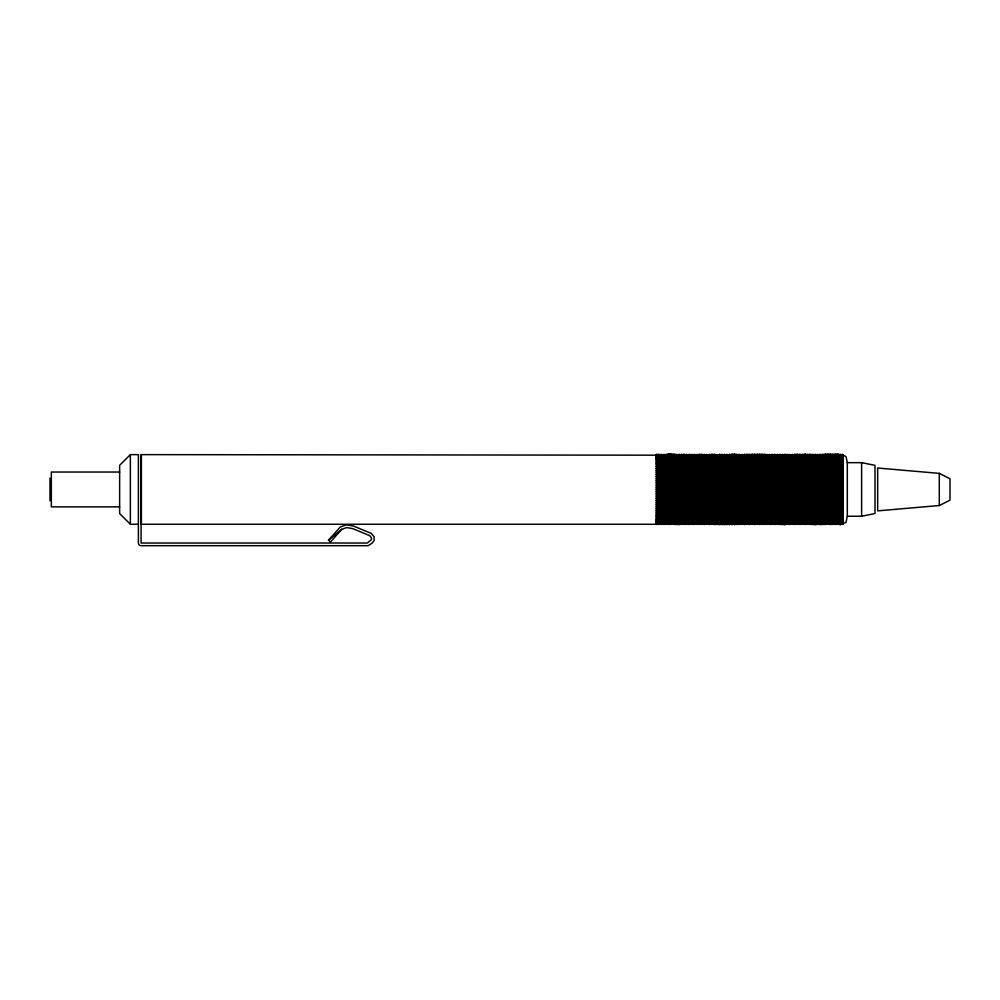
<?xml version="1.0" encoding="UTF-8"?>
<svg xmlns="http://www.w3.org/2000/svg" width="1000" height="1000" viewBox="0 0 1000 1000"><rect width="100%" height="100%" fill="white"/><g stroke="black" fill="none" stroke-linecap="round" stroke-linejoin="round"><path stroke-width="1.5" d="M774.825 455.363C784.9 453.137 794.987 457.95 805.062 454.3C818.35 458.675 833.688 450.538 846.025 456.512L847.3 462.663L847.3 516.237L846.025 522.388L840.337 524.6L807.588 519.6L787.425 514.075L747.113 498.462L686.65 472.038L656.413 462.062C681.2 451.688 707.525 456.2 732 464.825C770.1 477.175 805.138 497.15 842.862 510.462C818.725 518.337 792.663 528.413 767.275 519.6C728.388 510.538 693.037 491.425 656.413 476.238C680.5 466.5 705.85 456.9 732 455.812C771.2 460.7 807.225 477.95 842.862 493.95C813.125 507.45 782.3 519.663 749.638 523.4C716.963 519.663 686.137 507.45 656.413 493.95C692.788 477.575 729.663 459.988 769.788 455.5C795.062 458.525 819.525 466.213 842.862 476.238C800.113 494.012 758.487 517.337 711.838 523.088C692.938 522.737 674.225 516.538 656.413 510.462C700.638 494.825 741.425 469.95 787.425 459.288C805.825 452.75 824.812 456.562 842.862 462.062C797.312 474.375 756.65 499.613 711.838 514.075C693.85 518.088 675.025 526.888 656.413 521.35C721.988 510.337 776.825 466.062 842.862 456.688C818.75 452.987 794.875 465.3 772.312 472.038C733.625 487.262 696.963 508.1 656.413 518.225C679.737 527.688 704.112 521.25 726.963 514.075C766.75 501.138 803.25 480.025 842.862 466.625C820.2 459.613 795.925 450.9 772.312 459.288C731.65 468.8 694.862 489.2 656.413 504.762C678.962 513.45 702.638 522.225 726.963 523.088C768.012 517.962 805.525 499.312 842.862 482.688C814.737 470.075 785.487 459.038 754.675 455.5C720.138 459.412 687.775 472.9 656.413 487.2C691.1 502.925 726.488 519.1 764.75 523.4C791.862 520.212 817.925 511.438 842.862 500.562L837.812 498.462C798.775 481.238 759.788 461.175 716.875 455.812C696.175 456.287 675.837 463.4 656.413 470.238C698.662 486 738.162 509.312 782.387 519.6C802.525 526.912 823.225 521.237 842.862 515.45C799.338 502.575 760.025 478.8 716.875 464.825C697.262 459.888 676.663 451.5 656.413 458.425C721.438 471.362 776.45 515 842.862 523.088C776.125 518.088 720.788 473.875 656.413 459.288C678.3 451.3 700.675 458.85 721.912 464.825C763.375 478.387 801.4 500.513 842.862 514.075C821.612 520.05 799.237 527.6 777.35 519.6C734.912 509.625 696.663 488.013 656.413 472.038C677.475 464.562 699.4 456.388 721.912 455.812C764.837 461.175 803.812 481.238 842.862 498.462C815.537 509.825 787.025 521.725 757.188 523.088C721.712 518.638 688.675 504.113 656.413 489.45C689.425 474.412 723.312 459.6 759.712 455.5C788.675 458.825 816.3 468.8 842.862 480.438C803.812 497.65 764.837 517.725 721.912 523.088C699.4 522.513 677.475 514.325 656.413 506.863C696.663 490.887 734.912 469.275 777.35 459.288C799.237 451.3 821.612 458.85 842.862 464.825C801.4 478.387 763.375 500.513 721.912 514.075C700.675 520.05 678.3 527.6 656.413 519.6C720.788 505.025 776.125 460.812 842.862 455.812C776.45 463.9 721.438 507.525 656.413 520.475C683.763 528.688 711.363 514.837 737.038 506.863C772.513 492.9 806.188 474.25 842.862 463.438C816.55 452.438 788.388 454.75 762.237 464.825C725.837 476.65 692.2 495.325 656.413 508.663C675.837 515.5 696.175 522.612 716.875 523.088C759.788 517.725 798.775 497.65 837.812 480.438L842.862 478.338C817.163 467.725 790.212 457.05 762.237 455.812C724.887 460.475 690.35 476.35 656.413 491.7C687.775 505.988 720.138 519.475 754.675 523.4C785.487 519.85 814.737 508.812 842.862 496.213C804.788 479.212 766.425 460.2 724.438 455.5C700.987 458.338 678.188 465.1 656.413 474.137C701 492.212 743.962 517.087 792.463 523.088C809.587 522.987 826.587 517.3 842.862 512.263C796.712 496.65 754.538 470.4 706.8 459.288C690.1 453.65 672.925 455.55 656.413 460.675C703.925 472.575 746.025 499.038 792.463 514.075C808.838 517.4 825.875 525.9 842.862 522.212C776.825 512.837 721.988 468.55 656.413 457.55C682.125 451.25 707.887 464.888 732 472.038C769.1 486.575 804.212 506.45 842.862 516.838C818.062 527.212 791.75 522.7 767.275 514.075C729.163 501.725 694.137 481.75 656.413 468.438C680.55 460.562 706.612 450.475 732 459.288C770.875 468.363 806.225 487.475 842.862 502.663C818.763 512.4 793.413 522 767.275 523.088C728.062 518.2 692.038 500.95 656.413 484.938C686.137 471.45 716.963 459.237 749.638 455.5C782.3 459.237 813.125 471.45 842.862 484.938C806.488 501.325 769.613 518.913 729.475 523.4C704.2 520.363 679.737 512.688 656.413 502.663C699.15 484.888 740.775 461.562 787.425 455.812C806.325 456.163 825.037 462.362 842.862 468.438C798.637 484.075 757.837 508.938 711.838 519.6C693.438 526.138 674.45 522.337 656.413 516.838C701.963 504.525 742.625 479.288 787.425 464.825C805.413 460.812 824.25 452.013 842.862 457.55C777.275 468.55 722.45 512.837 656.413 522.212C680.512 525.913 704.388 513.587 726.963 506.863C765.638 491.637 802.3 470.8 842.862 460.675C819.525 451.213 795.15 457.65 772.312 464.825C732.525 477.762 696.012 498.875 656.413 512.263C679.062 519.288 703.337 527.987 726.963 519.6C767.625 510.1 804.412 489.7 842.862 474.137C820.312 465.45 796.625 456.675 772.312 455.812C731.25 460.925 693.737 479.575 656.413 496.213C684.538 508.812 713.787 519.85 744.6 523.4C779.125 519.475 811.5 505.988 842.862 491.7C808.175 475.975 772.788 459.787 734.513 455.5C707.4 458.688 681.338 467.463 656.413 478.338L661.45 480.438C700.5 497.65 739.475 517.725 782.387 523.088C803.1 522.612 823.438 515.5 842.862 508.663C800.6 492.9 761.112 469.575 716.875 459.288C696.737 451.987 676.038 457.65 656.413 463.438C699.938 476.312 739.237 500.1 782.387 514.075C802 519 822.613 527.4 842.862 520.475C777.837 507.525 722.812 463.9 656.413 455.812C723.138 460.812 778.487 505.025 842.862 519.6C820.975 527.6 798.587 520.05 777.35 514.075C735.888 500.513 697.862 478.387 656.413 464.825C677.65 458.85 700.025 451.3 721.912 459.288C764.35 469.275 802.613 490.887 842.862 506.863C821.787 514.325 799.862 522.513 777.35 523.088C734.438 517.725 695.462 497.65 656.413 480.438C683.725 469.075 712.237 457.175 742.075 455.812C777.562 460.262 810.588 474.787 842.862 489.45C809.837 504.487 775.95 519.3 739.55 523.4C710.588 520.062 682.975 510.1 656.413 498.462C695.462 481.238 734.438 461.175 777.35 455.812C799.862 456.388 821.787 464.562 842.862 472.038C802.613 488.013 764.35 509.625 721.912 519.6C700.025 527.6 677.65 520.05 656.413 514.075C697.862 500.513 735.888 478.387 777.35 464.825C798.587 458.85 820.975 451.3 842.862 459.288C778.487 473.875 723.138 518.088 656.413 523.088C722.812 515 777.837 471.362 842.862 458.425C815.5 450.213 787.9 464.062 762.237 472.038C726.75 486 693.088 504.65 656.413 515.45C682.712 526.462 710.888 524.15 737.038 514.075C773.425 502.25 807.062 483.575 842.862 470.238C823.438 463.4 803.1 456.287 782.387 455.812C739.475 461.175 700.5 481.238 661.45 498.462L656.413 500.562C682.1 511.175 709.05 521.85 737.038 523.088C774.388 518.425 808.913 502.55 842.862 487.2C811.5 472.9 779.125 459.412 744.6 455.5C713.787 459.038 684.538 470.075 656.413 482.688C694.488 499.688 732.837 518.7 774.825 523.4C798.288 520.562 821.075 513.8 842.862 504.762C798.275 486.688 755.3 461.812 706.8 455.812C689.675 455.913 672.675 461.6 656.413 466.625C702.562 482.25 744.725 508.5 792.463 519.6C809.163 525.25 826.338 523.35 842.862 518.225C795.337 506.325 753.238 479.85 706.8 464.825C690.425 461.488 673.388 453 656.413 456.688C722.45 466.062 777.275 510.337 842.862 521.35L815.138 524.6L802.55 523.562M141.075 454.625L141.075 543.025L367.35 543.025L371.425 539.6L371.425 537.762L369.588 535.588L352.575 528.575L346.725 527.587L341.775 529.325L330.487 541.987L328.488 540.2L340.238 527.038L346.488 524.837L353.325 525.988L371.2 533.35L374.113 536.788L374.113 540.475L372.238 543.025L368.15 545.7L141.075 545.7A2.675 2.675 0 0 1 138.387 543.025L138.387 454.625L130.363 454.625L119.637 465.337L119.637 513.55L130.363 524.275L138.387 524.275M328.488 540.2L341.775 529.325M939.287 505.525L950 500.163L950 478.738L939.287 473.375L877.675 468.025L877.675 510.875L939.287 505.525L939.287 473.375M847.3 516.237L861.612 516.237L875 513.55L875 465.337L861.612 462.663L847.3 462.663M696.725 455.337C683.288 455.538 669.938 453.725 656.413 455.225C670.65 455.838 685.013 454.162 699.237 455.363C706.8 454.462 714.375 455.262 721.912 454.625C737.837 457.788 753.988 453.075 769.788 455.075M658.925 455.075L674.05 454.3L679.087 455.075M661.45 455.225C689.9 455.037 718.662 454.1 747.113 455.513M661.45 455.337L656.413 455.812M663.975 455.075L669.013 454.3L674.05 455.075M663.975 455.188L141.4 454.625L141.4 524.275L656.413 524.275C697.825 523.787 738.737 523.925 779.862 523.825M709.325 455.075C691.825 454.2 674.013 455.188 656.413 455.513C672.288 454.35 688.375 454.525 704.287 455.075M676.562 455.225L671.525 454.438L661.45 455.037M666.488 455.337L656.413 455.337M671.525 455.037L666.488 455.037M674.05 454.775L681.6 455.225M684.125 454.588L676.562 455.513L656.413 454.625C685.1 455.112 713.725 454.55 742.075 455.225M679.087 455.363L681.6 455.037M671.525 455.337C688.35 455.7 705.113 454.3 721.912 455.337M757.188 455.337C733.025 453.963 708.388 455.875 684.125 454.888M744.6 455.075C722.075 454.025 699.15 455.475 676.562 455.337M691.688 455.225L699.237 454.775M691.688 455.337L681.6 455.337M694.2 455.075L711.838 455.513M694.2 455.188C681.587 453.587 668.9 457.4 656.413 454.438L656.413 524.45C665.588 522.013 674.987 525.837 684.125 523.825M696.725 454.925C708.475 455.288 720.25 454.312 732 455.337M706.8 455.225L701.762 454.438L691.688 455.037M699.237 455.075C724.488 456.45 749.762 453.462 774.825 455.075M704.287 454.775L711.838 455.225M726.963 455.337L711.838 454.438L704.287 455.662M709.325 455.363L711.838 455.037M719.4 454.775L706.8 455.337M711.838 455.337L721.912 454.738M721.912 455.225L729.475 454.775M724.438 455.075L752.15 455.337M726.963 455.225L732 454.438L742.075 455.037M729.475 455.075L734.513 454.3L739.55 455.075M732 454.925L737.038 454.925M754.675 455.363L747.113 454.438L737.038 455.337M744.6 455.363L752.15 454.438L762.237 455.337M752.15 455.225L759.712 454.775M754.675 455.075C771.287 454.625 788.4 454.575 805.062 455.075M752.15 455.513C768.025 454.862 784.087 454.3 800.025 455.075M757.188 455.225C785.575 455.325 814.375 453.638 842.862 455.513L832.775 455.337M759.712 455.075C787.4 454.525 815.15 454.888 842.862 455.225L837.812 454.438L830.263 455.662M739.55 455.188C773.725 454.538 808.662 455.075 842.862 455.037C823.6 455.425 804.137 453.837 784.912 455.075M762.237 454.925L767.275 454.925M772.312 455.225C754.675 453.9 737.087 456.575 719.4 454.588M762.237 455.513C789.025 454.025 816 456.125 842.862 454.625C822.738 456.175 802.4 453.938 782.387 455.513M769.788 454.775L777.35 455.225M742.075 454.625C759.038 456.337 775.662 454.288 792.463 455.337M784.912 455.363C742.275 455.2 699.175 454.787 656.413 454.925L676.562 455.513L691.688 454.625M832.775 454.925C810.95 455 789.163 455.288 767.275 455.337M782.387 455.337L772.312 455.337M787.425 455.225L794.987 454.775M787.425 455.337L777.35 455.337M789.95 455.075C807.638 455.6 825.05 455.1 842.862 455.225M789.95 455.188L772.312 454.625L757.188 455.513M792.463 454.925C805.9 454.988 819.3 454.963 832.775 455.513M802.55 455.225L797.5 454.438L787.425 455.037M794.987 455.075C808.363 456.413 822.013 453.462 835.3 455.075M800.025 454.775L807.588 455.225M810.1 454.588C787.525 457.013 764.65 453.162 742.075 455.337M805.062 455.363L807.588 455.037M837.812 454.625L842.862 454.925C831.825 457.225 820.95 454.162 810.1 454.888M817.663 454.738L807.588 455.812L802.55 455.337M817.663 455.225L825.225 454.775M817.663 455.337L807.588 455.337M820.175 455.075L825.225 454.3L830.263 455.075M822.7 455.225L827.738 454.438L837.812 455.037M822.7 455.337L817.663 455.812L807.588 454.738M825.225 455.075L842.862 455.513M830.263 454.775L837.812 455.225M835.3 455.662L842.862 454.438L842.862 524.45C833.675 522.013 824.275 525.837 815.138 523.825M837.812 455.337L842.862 455.337M656.413 523.562L661.45 523.562M658.925 524.012C720.238 523.95 781.513 523.663 842.862 524.163C812.463 522.938 782.212 525.175 752.15 523.088C720.362 526.575 688.125 521.825 656.413 524.275C670.625 522.575 684.95 523.713 699.237 523.713M689.163 524.3C678.35 522.962 667.312 524.738 656.413 523.675C718.088 524.212 780.85 524.3 842.862 523.088M658.925 524.3L656.413 523.975L676.562 523.975L656.413 523.975C675.775 524.012 695.025 523.938 714.362 524.012M676.562 523.562C693.337 524.075 710.188 524.087 726.963 523.562M669.013 524.125C715.875 524.225 763.188 524.025 810.1 523.825M681.6 523.562L691.688 523.562M689.163 524.012L691.688 523.675M696.725 523.862L714.362 523.825M676.562 524.275C709.488 523.475 741.912 524.388 774.825 524.012M704.287 523.713C731.125 523.275 758 523.062 784.912 524.6C794.087 521.888 803.45 524.113 812.625 524.275C821.025 521.675 829.475 526.213 837.812 523.375M699.237 524.125L704.287 524.125M666.488 523.975C718.75 524.15 770.05 523.575 822.7 524.275M711.838 523.562L721.912 523.562M714.362 524.3C723.525 522.137 732.962 526.163 742.075 523.375M734.513 523.713L742.075 523.088L754.675 524.3M669.013 523.713L656.413 523.375C682.3 525.363 708.625 522.875 734.513 524.125M830.263 523.713L842.862 523.375C804.1 525.138 765.875 523.212 726.963 523.975C765.475 524.087 803.787 523.8 842.862 523.975L815.138 523.525L802.55 524.275M742.075 523.562L757.188 523.562M742.075 523.975L721.912 523.375M744.6 524.3L757.188 523.088L777.35 523.375M754.675 524.012C767.138 523.375 779.862 523.65 792.463 524.275M691.688 523.375C728.75 523.4 765.45 524.6 802.55 523.862L772.312 523.562M772.312 523.975L757.188 523.975M777.35 523.562L787.425 523.562M774.825 524.3L787.425 523.088L794.987 523.713M784.912 524.012L787.425 523.675M792.463 523.862L842.862 523.975L840.337 524.3M737.038 524.275C772.738 523.2 807.613 524.65 842.862 523.675C833.6 524.438 824.412 523.638 815.138 524.012M794.987 524.125C801.725 523.812 808.45 524.35 815.138 523.525M807.588 523.562L817.663 523.562M822.7 523.862L832.775 523.975M825.225 524.125L830.263 524.125M837.812 523.562L842.862 523.562M837.812 523.975L817.663 523.375M656.413 523.088C673.188 525.312 689.9 522.413 706.8 523.862M656.413 456.688L671.525 455.938L689.163 457.987M656.413 457.55L661.45 456.812L669.013 457.987M674.05 456.25L769.788 456.375M656.413 458.425L666.488 458.55M674.05 456.375L656.413 455.938M666.488 457.55L671.525 456.812L679.087 457.987M661.45 458.425L666.488 457.675M661.45 458.55L656.413 458.55M671.525 457.55L676.562 456.812L684.125 457.987M666.488 458.425L671.525 457.675M681.6 456.688L694.2 457.987M676.562 457.55L681.6 456.812M671.525 458.425L676.562 457.675M671.525 458.55L663.975 458.113M686.65 456.688L699.237 457.987M681.6 457.55L686.65 456.812M676.562 458.425L681.6 457.675M676.562 458.55L669.013 458.113M686.65 457.55C696.75 455.712 706.775 458.675 716.875 456.688M681.6 458.425L686.65 457.675M681.6 458.55L674.05 458.113M691.688 457.55L699.237 456.375L706.8 457.55M686.65 458.425L691.688 457.675M686.65 458.55L679.087 458.113M696.725 457.55L704.287 456.375L711.838 457.55M696.725 457.675L689.163 458.113M701.762 457.55L709.325 456.375L716.875 457.55M701.762 457.675L694.2 458.113M709.325 457.987L721.912 456.688M709.325 458.113L699.237 458.113M714.362 457.987L726.963 456.688M714.362 458.113L706.8 457.675M719.4 457.987C741.2 455.337 763.1 455.275 784.912 457.987M719.4 458.113L711.838 457.675M724.438 457.987L732 456.812L737.038 457.55M724.438 458.113L699.237 458.862L684.125 458.113M729.475 457.987L737.038 456.812L742.075 457.55M729.475 458.113L721.912 458.55M734.513 457.987C746.263 456.65 758.062 456.5 769.788 457.987M734.513 458.113L726.963 458.55M739.55 457.987C747.938 456.7 756.375 456.475 764.75 457.987M739.55 458.113L732 458.55M769.788 456.25C794.15 456.087 818.575 455.688 842.862 456.688M762.237 457.55L767.275 456.812L774.825 457.987M757.188 458.425L762.237 457.675M757.188 458.55L742.075 458.55M767.275 457.55L772.312 456.812L779.862 457.987M762.237 458.425L767.275 457.675M762.237 458.55L737.038 458.55M777.35 456.688L789.95 457.987M772.312 457.55L777.35 456.812M767.275 458.425L772.312 457.675M767.275 458.55L759.712 458.113M782.387 456.688L794.987 457.987M777.35 457.55L782.387 456.812M772.312 458.425L777.35 457.675M772.312 458.55L764.75 458.113M782.387 457.55C792.487 455.712 802.525 458.675 812.625 456.688M777.35 458.425L782.387 457.675M777.35 458.55L769.788 458.113M787.425 457.55L794.987 456.375L802.55 457.55M782.387 458.425L787.425 457.675M782.387 458.55L774.825 458.113M792.463 457.55L800.025 456.375L807.588 457.55M792.463 457.675L784.912 458.113M797.5 457.55L805.062 456.375L812.625 457.55M797.5 457.675L789.95 458.113M805.062 457.987L817.663 456.688M805.062 458.113L794.987 458.113M810.1 457.987L822.7 456.688M810.1 458.113L802.55 457.675M815.138 457.987L825.225 456.375L842.862 455.938M815.138 458.113L807.588 457.675M820.175 457.987L827.738 456.812L832.775 457.55M820.175 458.113L800.025 458.862L779.862 458.113M825.225 457.987L832.775 456.812L837.812 457.55M825.225 458.113L817.663 458.55M830.263 457.987L837.812 456.812L842.862 457.55M830.263 458.113L822.7 458.55M842.862 456.812L835.3 457.987M835.3 458.113L827.738 458.55M842.862 457.675L837.812 457.675M842.862 458.55L837.812 458.55M656.413 520.35L666.488 520.475M656.413 521.213L666.488 522.087M666.488 520.35L676.562 520.475M656.413 522.087L663.975 520.913L671.525 522.087M671.525 520.35L681.6 520.475M671.525 520.475L656.413 520.475M676.562 520.35L684.125 520.788M656.413 522.962L663.975 522.65M663.975 522.525L676.562 521.213M681.6 520.35L721.912 520.35M669.013 522.525C687.463 519.312 705.95 521.425 724.438 520.913M669.013 522.65L661.45 522.212M674.05 522.525L681.6 521.35L686.65 522.087M674.05 522.65L666.488 522.212M679.087 522.525C694.188 521.175 709.35 521.062 724.438 522.525M679.087 522.65L671.525 522.212M684.125 522.525C695.863 521.188 707.663 521.038 719.4 522.525M684.125 522.65L676.562 522.212M689.163 522.525L699.237 522.65M689.163 522.65L681.6 522.212M694.2 522.525L714.362 522.525M694.2 522.65L686.65 522.212M699.237 522.525L709.325 522.525M719.4 520.788L726.963 520.35M719.4 520.913L684.125 520.913M724.438 520.788L732 520.35M716.875 522.087L721.912 521.35L729.475 522.525M716.875 522.212L709.325 522.65M721.912 522.087L726.963 521.35L734.513 522.525M721.912 522.212L714.362 522.65M732 521.213L744.6 522.525M726.963 522.087L732 521.35M726.963 522.212L719.4 522.65M732 522.087L739.55 520.913L749.638 522.525L759.712 520.913L767.275 522.087M732 522.212L724.438 522.65M737.038 522.087L744.6 520.913L754.675 522.525L764.75 520.913L772.312 522.087M737.038 522.212L729.475 522.65M742.075 522.087L749.638 520.913L757.188 522.087M742.075 522.212L734.513 522.65M747.113 522.087L754.675 520.913L762.237 522.087M762.237 520.35L772.312 520.475M747.113 522.212L739.55 522.65M762.237 520.475L737.038 520.475M767.275 520.35L777.35 520.475M767.275 520.475L742.075 520.475M772.312 520.35L779.862 520.788M759.712 522.525L772.312 521.213M777.35 520.35L817.663 520.35M759.712 522.65L744.6 522.65M764.75 522.525C783.213 519.312 801.688 521.425 820.175 520.913M764.75 522.65L757.188 522.212M769.788 522.525L777.35 521.35L782.387 522.087M769.788 522.65L762.237 522.212M774.825 522.525C789.925 521.175 805.088 521.062 820.175 522.525M774.825 522.65L767.275 522.212M779.862 522.525C791.612 521.188 803.413 521.038 815.138 522.525M779.862 522.65L772.312 522.212M784.912 522.525L794.987 522.65M784.912 522.65L777.35 522.212M789.95 522.525L810.1 522.525M789.95 522.65L782.387 522.212M794.987 522.525L805.062 522.525M815.138 520.788L822.7 520.35M815.138 520.913L779.862 520.913M820.175 520.788L827.738 520.35M812.625 522.087L817.663 521.35L825.225 522.525M812.625 522.212L805.062 522.65M817.663 522.087L822.7 521.35L830.263 522.525M817.663 522.212L810.1 522.65M827.738 521.213L840.337 522.525M822.7 522.087L827.738 521.35M822.7 522.212L815.138 522.65M827.738 522.087L835.3 520.913L842.862 522.087M827.738 522.212L820.175 522.65M842.862 520.475L837.812 520.475M832.775 522.087L842.862 521.213M832.775 522.212L825.225 522.65M842.862 521.35L837.812 522.087M837.812 522.212L830.263 522.65M842.862 522.212L835.3 522.65M656.413 459.288L842.862 459.288M842.862 519.6L656.413 519.6M656.413 460.675L842.862 460.675M656.413 462.062L842.862 462.062M656.413 463.438L842.862 463.438M842.862 459.712L656.413 459.712M842.862 461.1L656.413 461.1M842.862 462.488L656.413 462.488M842.862 463.862L656.413 463.862M656.413 515.025L842.862 515.025M656.413 516.413L842.862 516.413M656.413 517.8L842.862 517.8M656.413 519.175L842.862 519.175M842.862 515.45L656.413 515.45M842.862 516.838L656.413 516.838M842.862 518.225L656.413 518.225M656.413 464.825L842.862 464.825M842.862 514.075L656.413 514.075M656.413 466.625L842.862 466.625M656.413 468.438L842.862 468.438M656.413 470.238L842.862 470.238M842.862 465.525L656.413 465.525M842.862 467.325L656.413 467.325M842.862 469.125L656.413 469.125M842.862 470.938L656.413 470.938M656.413 507.962L842.862 507.962M656.413 509.762L842.862 509.762M656.413 511.575L842.862 511.575M656.413 513.375L842.862 513.375M842.862 508.663L656.413 508.663M842.862 510.462L656.413 510.462M842.862 512.263L656.413 512.263M656.413 472.038L842.862 472.038M842.862 506.863L656.413 506.863M661.45 454.625L656.413 454.925L658.925 455.363M656.413 455.225C692.487 455.062 728.725 454.812 764.75 455.662M754.675 455.662L732 454.625L709.325 455.662M759.712 455.662L737.038 454.625L714.362 455.662M787.425 454.625C762.25 455.725 737.062 455.662 711.838 454.625M706.8 524.275L719.4 523.525M787.425 523.375C800.075 524.062 812.588 522.962 825.225 523.713M832.775 524.275L842.862 523.675M656.413 474.137L842.862 474.137M656.413 476.238L842.862 476.238M656.413 478.338L842.862 478.338M842.862 472.962L656.413 472.962M842.862 475.062L656.413 475.062M842.862 477.163L656.413 477.163M842.862 479.263L656.413 479.263M656.413 499.637L842.862 499.637M656.413 501.737L842.862 501.737M656.413 503.837L842.862 503.837M656.413 505.938L842.862 505.938M842.862 500.562L656.413 500.562M842.862 502.663L656.413 502.663M842.862 504.762L656.413 504.762M656.413 480.438L842.862 480.438M842.862 498.462L656.413 498.462M656.413 482.688L842.862 482.688M842.862 481.512L656.413 481.512M656.413 484.938L842.862 484.938M842.862 483.775L656.413 483.775M656.413 487.2L842.862 487.2M842.862 486.025L656.413 486.025M656.413 490.613L842.862 490.613M842.862 488.275L656.413 488.275M656.413 492.875L842.862 492.875M842.862 491.7L656.413 491.7M656.413 495.125L842.862 495.125M842.862 493.95L656.413 493.95M656.413 497.375L842.862 497.375M842.862 496.213L656.413 496.213M119.637 472.038L51.337 472.038L51.337 506.863L119.637 506.863M656.413 489.45L842.862 489.45M840.337 455.662L842.862 455.812M681.6 454.625L706.8 455.513M807.588 523.375L787.425 523.975M711.838 523.375L691.688 523.975M714.362 523.525L726.963 524.275M696.725 524.275L676.562 523.088L661.45 523.975M656.413 523.675L666.488 524.275M842.862 458.425L832.775 458.55M832.775 457.675L837.812 458.425M822.7 456.812L827.738 457.55M827.738 457.675L832.775 458.425M817.663 456.812L822.7 457.55M822.7 457.675L827.738 458.425M812.625 456.812L817.663 457.55M817.663 457.675L822.7 458.425M812.625 457.675L817.663 458.425M759.712 457.987L742.075 457.675M737.038 457.675L742.075 458.425M726.963 456.812L732 457.55M732 457.675L737.038 458.425M721.912 456.812L726.963 457.55M726.963 457.675L732 458.425M716.875 456.812L721.912 457.55M721.912 457.675L726.963 458.425M716.875 457.675L721.912 458.425M674.05 457.987C668.162 455.975 662.3 458.212 656.413 456.812M663.975 457.987L656.413 457.675M842.862 520.35L832.775 520.475M837.812 520.35L827.738 520.475M832.775 520.35L822.7 520.475M840.337 522.65L842.862 522.962M835.3 522.525L817.663 520.475M772.312 521.35L777.35 522.087M742.075 520.35L732 520.475M737.038 520.35L726.963 520.475M739.55 522.525L721.912 520.475M676.562 521.35L681.6 522.087M676.562 522.087L669.013 520.913L656.413 522.212M656.413 521.35L661.45 522.087M835.3 455.188L837.812 455.513M817.663 455.037L820.175 455.363M747.113 455.337L749.638 455.662M721.912 455.037L724.438 455.363M837.812 523.675L840.337 524.012M810.1 523.525L815.138 524.3M779.862 523.525L784.912 524.3M742.075 523.675L744.6 524.012M737.038 523.862L719.4 523.825M861.612 462.663L861.612 516.237M840.337 454.3L840.337 524.6M837.812 454.438L837.812 524.45M835.3 454.3L835.3 524.6M832.775 454.438L832.775 524.45M830.263 454.3L830.263 524.6M827.738 454.438L827.738 524.45M825.225 454.3L825.225 524.6M822.7 454.438L822.7 524.45M820.175 454.3L820.175 524.6M817.663 454.438L817.663 524.45M815.138 454.3L815.138 524.6M812.625 454.438L812.625 524.45M810.1 454.3L810.1 524.6M807.588 454.438L807.588 524.45M805.062 454.3L805.062 524.6M802.55 454.438L802.55 524.45M800.025 454.3L800.025 524.6M797.5 454.438L797.5 524.45M794.987 454.3L794.987 524.6M792.463 454.438L792.463 524.45M789.95 454.3L789.95 524.6M787.425 454.438L787.425 524.45M784.912 454.3L784.912 524.6M782.387 454.438L782.387 524.45M779.862 454.3L779.862 524.6M777.35 454.438L777.35 524.45M774.825 454.3L774.825 524.6M772.312 454.438L772.312 524.45M769.788 454.3L769.788 524.6M767.275 454.438L767.275 524.45M764.75 454.3L764.75 524.6M762.237 454.438L762.237 524.45M759.712 454.3L759.712 524.6M757.188 454.438L757.188 524.45M754.675 454.3L754.675 524.6M752.15 454.438L752.15 524.45M749.638 454.3L749.638 524.6M747.113 454.438L747.113 524.45M744.6 454.3L744.6 524.6M742.075 454.438L742.075 524.45M739.55 454.3L739.55 524.6M737.038 454.438L737.038 524.45M734.513 454.3L734.513 524.6M732 454.438L732 524.45M729.475 454.3L729.475 524.6M726.963 454.438L726.963 524.45M724.438 454.3L724.438 524.6M721.912 454.438L721.912 524.45M719.4 454.3L719.4 524.6M716.875 454.438L716.875 524.45M714.362 454.3L714.362 524.6M711.838 454.438L711.838 524.45M709.325 454.3L709.325 524.6M706.8 454.438L706.8 524.45M704.287 454.3L704.287 524.6M701.762 454.438L701.762 524.45M699.237 454.3L699.237 524.6M696.725 454.438L696.725 524.45M694.2 454.3L694.2 524.6M691.688 454.438L691.688 524.45M689.163 454.3L689.163 524.6M686.65 454.438L686.65 524.45M684.125 454.3L684.125 524.6M681.6 454.438L681.6 524.45M679.087 454.3L679.087 524.6M676.562 454.438L676.562 524.45M674.05 454.3L674.05 524.6M671.525 454.438L671.525 524.45M669.013 454.3L669.013 524.6M666.488 454.438L666.488 524.45M663.975 454.3L663.975 524.6M661.45 454.438L661.45 524.45M658.925 454.3L658.925 524.6M130.363 454.625L130.363 524.275M50 478.075L50 500.825"/></g></svg>
